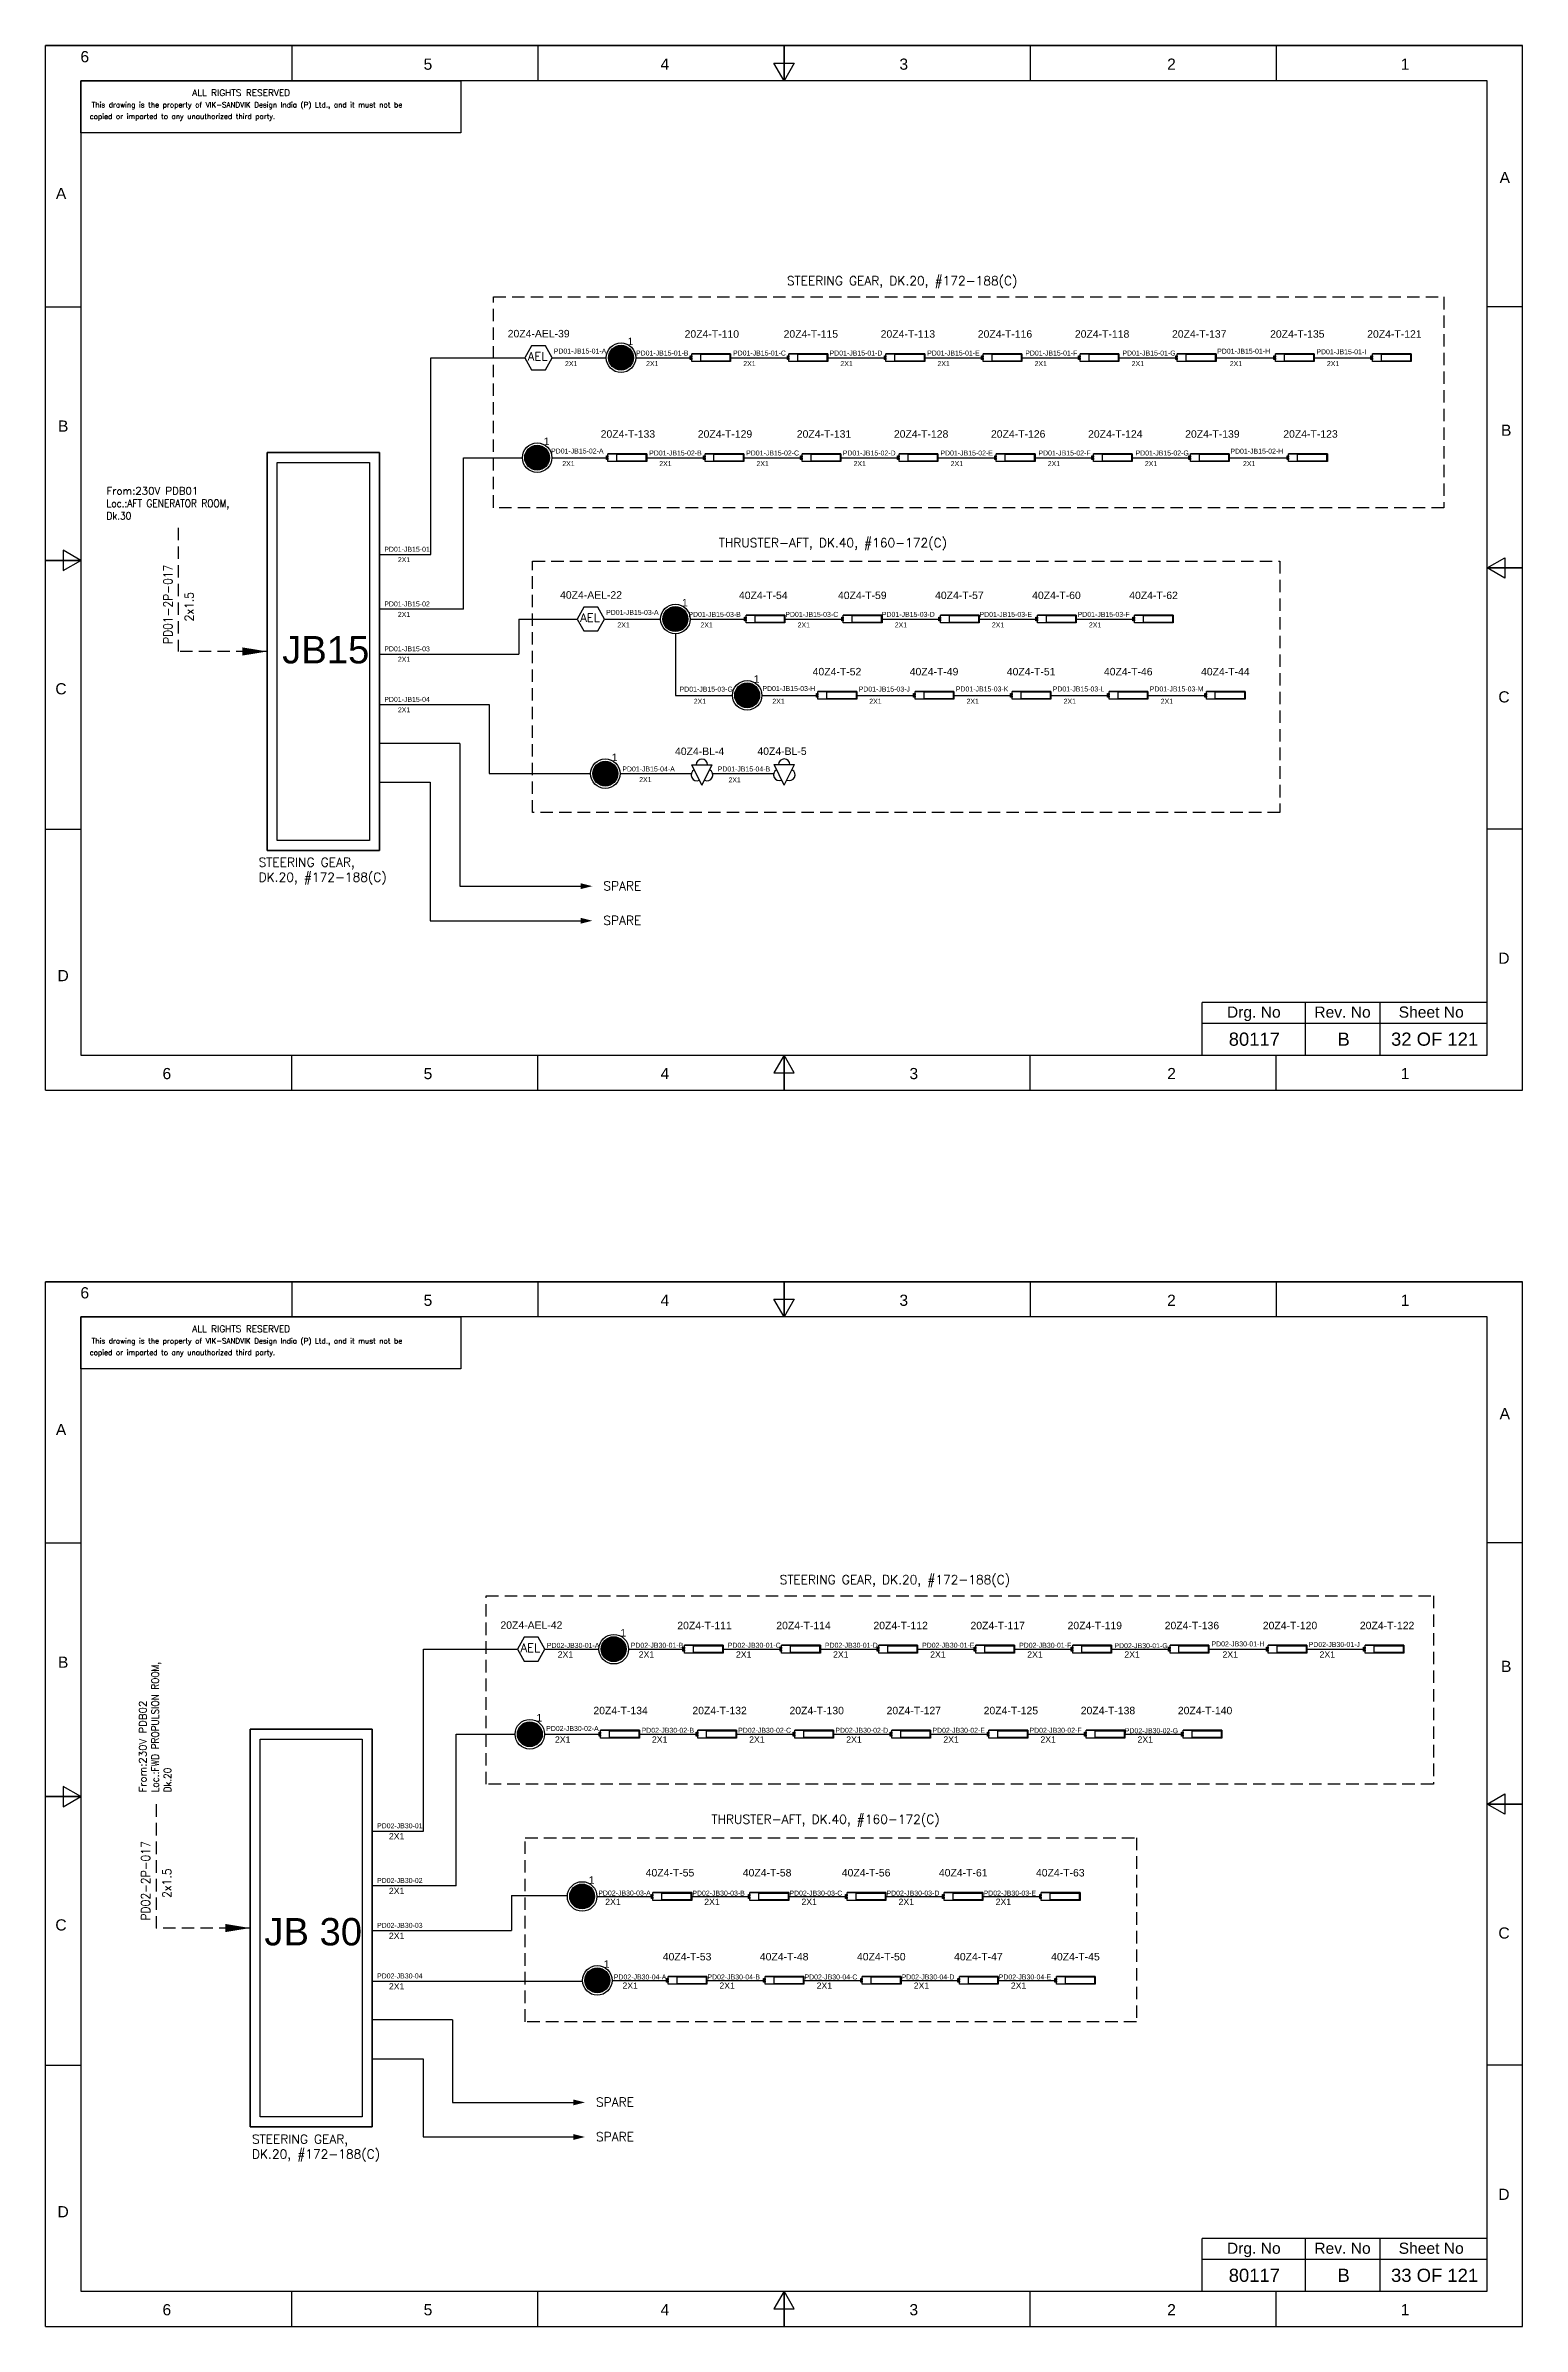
# Model space of a CAD drawing. Header units: inches. Extents: x -3311 to 1429, y -713 to 2436.
# Drawn here: x 1132.2 to 1429.2, y 1612.5 to 2071.1 of the extents above; entities that cross this region are included whole.
import ezdxf
from ezdxf.enums import TextEntityAlignment as Align

# ---------------------------------------------------------------- set-up
doc = ezdxf.new("R2010")
doc.units = ezdxf.units.IN
doc.linetypes.add('HIDDEN', pattern=[0.375, 0.25, -0.125])
doc.linetypes.add('SOLID', pattern=[0])
for name, color, linetype, lineweight in [('ELEC_TXT-025', 1, 'Continuous', 25), ('HEL-025', 1, 'Continuous', 25), ('HEL-035', 2, 'Continuous', 35)]:
    doc.layers.add(name, color=color, linetype=linetype, lineweight=lineweight)
doc.layers.add('LINE', color=3, linetype='SOLID')
doc.styles.add('_NORMAL', font='arial.ttf')
doc.styles.add('ROMANS', font='simplex.shx', dxfattribs={"width": 0.88})
doc.styles.get("Standard").update_dxf_attribs({"font": 'arial.ttf'})
doc.dimstyles.get("Standard").update_dxf_attribs({"dimtxt": 0.18, "dimasz": 0.18, "dimexe": 0.18, "dimexo": 0.0625, "dimgap": 0.09, "dimtad": 0, "dimtih": 1, "dimtoh": 1, "dimdec": 4, "dimzin": 0, "dimdsep": 46, "dimtxsty": 'Standard', "dimcen": 0.09, "dimadec": 0, "dimazin": 0, "dimtfac": 1, "dimtdec": 4, "dimtofl": 0, "dimtmove": 0, "dimatfit": 3, "dimfxl": 1, "dimtolj": 1, "dimtzin": 0, "dimarcsym": 0})

# ---------------------------------------------------------------- blocks, each defined once
blk = doc.blocks.new('FIXED_KEY_SWITCH')
h = blk.add_hatch(color=1)
h.dxf.hatch_style = 1
edge = h.paths.add_edge_path()
edge.add_arc((848.13, 1737.46), 2.5, 0, 360)
at = {"color": 1}
blk.add_circle((848.13, 1737.46), 2.5, dxfattribs=at)
at = {"color": 7, "insert": (849.44, 1741.5), "char_height": 1.5, "attachment_point": 1, "style": '_NORMAL'}
blk.add_mtext_dynamic_manual_height_columns('1', width=1.5, gutter_width=7.5, heights=[0], dxfattribs=at)
blk = doc.blocks.new('SWT')
blk.add_blockref('FIXED_KEY_SWITCH', (0, 0))
blk.add_attdef('TAG_NO', (844.55, 1741.11), '', height=1.5)
blk = doc.blocks.new('2A')
at = {"color": 7, "lineweight": -3, "ltscale": 2.5}
blk.add_line((790.02, 1997.62, -0.03), (782.23, 1997.62, -0.03), dxfattribs=at)
at = {"color": 7, "lineweight": -3, "ltscale": 2.5, "elevation": -0.03}
for points in [[(781.91, 1997.21), (782.23, 1997.21), (782.23, 1996.94), (781.91, 1996.94)], [(781.91, 1996.7), (782.23, 1996.7), (782.23, 1996.44), (781.91, 1996.44)], [(782.23, 1997.62), (790.02, 1997.62), (790.02, 1996.02), (782.23, 1996.02)], [(784.03, 1997.5), (789.88, 1997.5), (789.88, 1996.14), (784.03, 1996.14)]]:
    blk.add_lwpolyline(points, close=True, dxfattribs=at)
blk = doc.blocks.new('LED TUBE LIGHT 30W')
blk.add_blockref('2A', (179.91, -357.89))
blk.add_attdef('TAG_NO.', (962.52, 1642.97), '', height=1.5)
blk = doc.blocks.new('AEL')
at = {"color": 4}
blk.add_lwpolyline([(989.98, -190.09), (992.75, -190.09), (994.14, -187.69), (992.75, -185.28), (989.98, -185.28), (988.59, -187.69)], close=True, dxfattribs=at)
at = {"color": 4, "style": 'ROMANS'}
blk.add_text('AEL', height=1.725, dxfattribs=at).set_placement((989.2, -188.27))
blk = doc.blocks.new('AEL_L')
blk.add_blockref('AEL', (0, 0))
blk.add_attdef('TAG_NO', (986.55, -183.59), '', height=1.5)
blk = doc.blocks.new('11')
for p, q in [((438, 1973.54, -0.08), (442.11, 1973.54, -0.08)), ((440.05, 1969.42, -0.08), (438, 1973.54, -0.08)), ((440.05, 1969.42, -0.08), (442.11, 1973.54, -0.08))]:
    blk.add_line(p, q)
for centre, start, end in [((439.02, 1971.48, -0.08), 116.5651, 296.5651), ((440.05, 1973.54, -0.08), 0, 180), ((441.08, 1971.48, -0.08), 243.4349, 63.4349)]:
    blk.add_arc(centre, 1.15, start, end)
blk = doc.blocks.new('BILGE LIGHT')
blk.add_blockref('11', (1524.93, -1711.73))
blk.add_attdef('TAG_NO', (1960.14, 263.52), '', height=1.5)
blk = doc.blocks.new('fr')
at = {"color": 7, "linetype": 'Continuous'}
for p, q in [((33763.99, 4500.4), (33466.99, 4500.4)), ((33466.99, 4500.4), (33763.99, 4500.4)), ((33466.99, 4290.33), (33466.99, 4500.4)), ((33516.49, 4500.4), (33516.49, 4493.33)), ((33565.99, 4500.4), (33565.99, 4493.33)), ((33615.49, 4500.4), (33615.49, 4493.33)), ((33615.49, 4493.33), (33615.49, 4500.4)), ((33615.49, 4500.4), (33615.49, 4493.33)), ((33664.99, 4500.4), (33664.99, 4493.33)), ((33714.49, 4500.4), (33714.49, 4493.33)), ((33763.99, 4290.33), (33763.99, 4500.4)), ((33763.99, 4290.33), (33763.99, 4500.4)), ((33615.49, 4493.33), (33613.45, 4496.87)), ((33613.45, 4496.87), (33617.53, 4496.87)), ((33617.53, 4496.87), (33615.49, 4493.33)), ((33756.92, 4493.33), (33474.06, 4493.33)), ((33474.06, 4493.33), (33474.06, 4297.41)), ((33756.92, 4297.41), (33756.92, 4493.33)), ((33466.99, 4447.89), (33474.06, 4447.89)), ((33763.99, 4447.89), (33756.92, 4447.89)), ((33474.06, 4396.87), (33470.53, 4398.91)), ((33470.53, 4398.91), (33470.53, 4394.83)), ((33466.99, 4396.87), (33474.06, 4396.87)), ((33474.06, 4396.87), (33466.99, 4396.87)), ((33466.99, 4396.87), (33474.06, 4396.87)), ((33470.53, 4394.83), (33474.06, 4396.87)), ((33756.92, 4395.37), (33760.45, 4397.41)), ((33763.99, 4395.37), (33756.92, 4395.37)), ((33760.45, 4393.33), (33756.92, 4395.37)), ((33756.92, 4395.37), (33763.99, 4395.37)), ((33763.99, 4395.37), (33756.92, 4395.37)), ((33760.45, 4397.41), (33760.45, 4393.33)), ((33466.99, 4342.85), (33474.06, 4342.85)), ((33763.99, 4342.85), (33756.92, 4342.85)), ((33474.06, 4297.41), (33756.92, 4297.41)), ((33516.49, 4290.33), (33516.49, 4297.41)), ((33565.99, 4290.33), (33565.99, 4297.41)), ((33615.49, 4297.41), (33613.45, 4293.87)), ((33613.45, 4293.87), (33617.53, 4293.87)), ((33615.49, 4290.33), (33615.49, 4297.41)), ((33617.53, 4293.87), (33615.49, 4297.41)), ((33615.49, 4297.41), (33615.49, 4290.33)), ((33615.49, 4290.33), (33615.49, 4297.41)), ((33664.99, 4290.33), (33664.99, 4297.41)), ((33714.49, 4290.33), (33714.49, 4297.41)), ((33466.99, 4290.33), (33763.99, 4290.33)), ((33466.99, 4290.33), (33763.99, 4290.33))]:
    blk.add_line(p, q, dxfattribs=at)
at = {"color": 7, "style": '_NORMAL'}
for s, p in [('6', (33474.86, 4498.18)), ('5', (33543.88, 4496.68)), ('4', (33591.52, 4496.68)), ('3', (33639.57, 4496.68)), ('2', (33693.41, 4496.68)), ('1', (33740.39, 4496.68)), ('A', (33760.45, 4473.88)), ('A', (33470.1, 4470.68)), ('B', (33470.52, 4423.9)), ('B', (33760.74, 4423.06)), ('C', (33470.08, 4371.07)), ('C', (33760.29, 4369.44)), ('D', (33760.27, 4316.89)), ('D', (33470.51, 4313.39)), ('6', (33491.37, 4293.69)), ('5', (33543.89, 4293.69)), ('4', (33591.53, 4293.69)), ('3', (33641.59, 4293.69)), ('2', (33693.43, 4293.69)), ('1', (33740.41, 4293.69))]:
    blk.add_text(s, height=2.25, dxfattribs=at).set_placement(p, align=Align.MIDDLE_CENTER)
blk = doc.blocks.new('A$C4BAD7D21')
at = {"layer": 'HEL-025'}
blk.add_lwpolyline([(-34000, 0), (-34000, 2086), (-18714, 2086), (-18714, 0)], close=True, dxfattribs=at)
at = {"layer": 'HEL-025', "style": 'ROMANS'}
for s, p in [('This drawing is the property of VIK-SANDVIK Design India (P) Ltd., and it must not be', (-33558, 1016)), (' copied or imparted to any unauthorized third party.', (-33785, 550))]:
    blk.add_text(s, height=210, dxfattribs=at).set_placement(p)
at = {"layer": 'HEL-035', "style": 'ROMANS'}
blk.add_text('     ALL RIGHTS RESERVED', height=262.5, dxfattribs=at).set_placement((-30497, 1476))

msp = doc.modelspace()

# ---------------------------------------------------------------- linework, layer by layer
for p, q in [((1209.69, 1968.8), (1209.69, 2008.37, 0.01)), ((1258.9, 1952.85, -0.05), (1258.9, 1940.48, -0.05)), ((1215.54, 1930.81), (1199.38, 1930.81)), ((1208.23, 1712.1), (1208.23, 1748.66, 0.01)), ((1214.07, 1674.11), (1197.91, 1674.11))]:
    msp.add_line(p, q)
at = {"color": 7, "linetype": 'Continuous'}
for p, q in [((1422.16, 1878.73), (1364.85, 1878.73)), ((1364.85, 1868.14), (1364.85, 1878.73)), ((1385.62, 1868.14), (1385.62, 1878.73)), ((1400.63, 1868.14), (1400.63, 1878.73)), ((1364.85, 1874.55), (1422.16, 1874.55)), ((1422.16, 1630.15), (1364.85, 1630.15)), ((1364.85, 1619.56), (1364.85, 1630.15)), ((1385.62, 1619.56), (1385.62, 1630.15)), ((1400.63, 1619.56), (1400.63, 1630.15)), ((1364.85, 1625.97), (1422.16, 1625.97))]:
    msp.add_line(p, q, dxfattribs=at)
at = {"linetype": 'HIDDEN', "ltscale": 10}
for points in [[(1222.29, 2020.6), (1413.45, 2020.6), (1413.45, 1978.2), (1222.29, 1978.2)], [(1220.82, 1759.4), (1411.33, 1759.4), (1411.33, 1721.5), (1220.82, 1721.5)]]:
    msp.add_lwpolyline(points, close=True, dxfattribs=at)
for points in [[(1158.93, 1974.17), (1158.93, 1949.3)], [(1154.44, 1717.47), (1154.44, 1692.59)]]:
    msp.add_lwpolyline(points, dxfattribs=at)
at = {"linetype": 'HIDDEN', "ltscale": 10, "elevation": -0.03}
for points in [[(1230.18, 1967.46), (1380.49, 1967.46), (1380.49, 1916.93), (1230.18, 1916.93)], [(1228.71, 1710.76), (1351.61, 1710.76), (1351.61, 1673.76), (1228.71, 1673.76)]]:
    msp.add_lwpolyline(points, close=True, dxfattribs=at)
for points in [[(1239.84, 1902.11, 1.18, 0, 0), (1242.19, 1902.11, 0, 0, 0)], [(1239.84, 1895.15, 1.18, 0, 0), (1242.19, 1895.15, 0, 0, 0)], [(1238.37, 1657.52, 1.18, 0, 0), (1240.73, 1657.52, 0, 0, 0)], [(1238.37, 1650.57, 1.18, 0, 0), (1240.73, 1650.57, 0, 0, 0)]]:
    msp.add_lwpolyline(points, format="xyseb")
at = {"layer": 'LINE', "color": 0}
for p, q in [((1209.69, 2008.37, 0.01), (1228.59, 2008.37)), ((1234.14, 2008.37), (1244.99, 2008.37, -0.03)), ((1250.94, 2008.37, -0.03), (1262.19, 2008.37, -0.05)), ((1269.99, 2008.37, -0.05), (1281.72, 2008.37, -0.08)), ((1289.52, 2008.37, -0.08), (1301.25, 2008.37, -0.11)), ((1309.04, 2008.37, -0.11), (1320.77, 2008.37, -0.13)), ((1328.57, 2008.37, -0.13), (1340.3, 2008.37, -0.16)), ((1348.1, 2008.37, -0.16), (1359.83, 2008.37, -0.19)), ((1367.63, 2008.37, -0.19), (1379.56, 2008.37, -0.16)), ((1387.36, 2008.37, -0.16), (1399.09, 2008.37, -0.19)), ((1176.81, 1989.3), (1176.81, 1909.3)), ((1199.38, 1989.3), (1176.81, 1989.3)), ((1199.38, 1909.3), (1199.38, 1989.3)), ((1216.27, 1957.8), (1216.27, 1988.27, 0.03)), ((1216.27, 1988.27, 0.02), (1228.11, 1988.27, 0)), ((1234.06, 1988.27, 0), (1245.32, 1988.27, -0.03)), ((1253.12, 1988.27, -0.03), (1264.84, 1988.27, -0.05)), ((1272.64, 1988.27, -0.05), (1284.37, 1988.27, -0.08)), ((1292.17, 1988.27, -0.08), (1303.9, 1988.27, -0.11)), ((1311.7, 1988.27, -0.11), (1323.42, 1988.27, -0.14)), ((1331.22, 1988.27, -0.14), (1342.95, 1988.27, -0.16)), ((1350.75, 1988.27, -0.16), (1362.48, 1988.27, -0.19)), ((1370.28, 1988.27, -0.19), (1382.21, 1988.27, -0.16)), ((1199.38, 1968.8), (1209.69, 1968.8)), ((1216.27, 1957.8), (1199.38, 1957.8)), ((1227.39, 1955.82), (1227.39, 1948.78)), ((1227.39, 1955.82), (1239.11, 1955.82, -0.03)), ((1244.67, 1955.82, -0.03), (1255.92, 1955.82, -0.05)), ((1261.87, 1955.82, -0.06), (1273.12, 1955.82, -0.08)), ((1280.92, 1955.82, -0.08), (1292.65, 1955.82, -0.11)), ((1300.45, 1955.82, -0.11), (1312.18, 1955.82, -0.14)), ((1319.98, 1955.82, -0.14), (1331.7, 1955.82, -0.16)), ((1339.5, 1955.82, -0.16), (1351.23, 1955.82, -0.19)), ((1199.38, 1948.78, 0.06), (1227.39, 1948.78, 0.01)), ((1258.9, 1940.48, -0.05), (1270.36, 1940.48, -0.03)), ((1276.31, 1940.48, -0.03), (1287.56, 1940.48, -0.06)), ((1295.36, 1940.48, -0.06), (1307.09, 1940.48, -0.08)), ((1314.89, 1940.48, -0.08), (1326.62, 1940.48, -0.11)), ((1334.41, 1940.48, -0.11), (1346.14, 1940.48, -0.14)), ((1353.94, 1940.48, -0.14), (1365.67, 1940.48, -0.16)), ((1199.38, 1938.61), (1221.46, 1938.61)), ((1221.46, 1938.61), (1221.46, 1924.73)), ((1215.54, 1930.81), (1215.54, 1902.11)), ((1199.38, 1923.01), (1209.61, 1923.01)), ((1209.61, 1923.01), (1209.61, 1895.15)), ((1221.46, 1924.73), (1241.83, 1924.73)), ((1247.78, 1924.73), (1262.09, 1924.75)), ((1266.36, 1924.76), (1278.66, 1924.77)), ((1176.81, 1909.3), (1199.38, 1909.3)), ((1215.54, 1902.11), (1239.93, 1902.11)), ((1209.61, 1895.15), (1239.93, 1895.15)), ((1208.23, 1748.66, 0.01), (1227.12, 1748.66)), ((1232.67, 1748.66), (1243.52, 1748.66, -0.03)), ((1249.47, 1748.66, -0.03), (1260.72, 1748.66, -0.05)), ((1268.52, 1748.66, -0.05), (1280.25, 1748.66, -0.08)), ((1288.05, 1748.66, -0.08), (1299.78, 1748.66, -0.11)), ((1307.58, 1748.66, -0.11), (1319.3, 1748.66, -0.13)), ((1327.1, 1748.66, -0.13), (1338.83, 1748.66, -0.16)), ((1346.63, 1748.66, -0.16), (1358.36, 1748.66, -0.19)), ((1366.16, 1748.66, -0.19), (1378.09, 1748.66, -0.16)), ((1385.89, 1748.66, -0.16), (1397.62, 1748.66, -0.19)), ((1173.36, 1732.59), (1173.36, 1652.59)), ((1197.91, 1732.59), (1173.36, 1732.59)), ((1197.91, 1652.59), (1197.91, 1732.59)), ((1214.8, 1701.1), (1214.8, 1731.56, 0.03)), ((1214.8, 1731.56, 0.02), (1226.65, 1731.56, 0)), ((1232.59, 1731.56, 0), (1243.85, 1731.56, -0.03)), ((1251.65, 1731.56, -0.03), (1263.38, 1731.56, -0.05)), ((1271.17, 1731.56, -0.05), (1282.9, 1731.56, -0.08)), ((1290.7, 1731.56, -0.08), (1302.43, 1731.56, -0.11)), ((1310.23, 1731.56, -0.11), (1321.96, 1731.56, -0.14)), ((1329.75, 1731.56, -0.14), (1341.48, 1731.56, -0.16)), ((1349.28, 1731.56, -0.16), (1361.01, 1731.56, -0.19)), ((1197.91, 1712.1), (1208.23, 1712.1)), ((1214.8, 1701.1), (1197.91, 1701.1)), ((1225.92, 1699.12), (1225.92, 1692.08)), ((1225.92, 1699.12), (1237.17, 1699.12, -0.03)), ((1243.11, 1698.94, -0.03), (1254.37, 1698.94, -0.05)), ((1262.17, 1698.94, -0.05), (1273.89, 1698.94, -0.08)), ((1281.69, 1698.94, -0.08), (1293.42, 1698.94, -0.11)), ((1301.22, 1698.94, -0.11), (1312.95, 1698.94, -0.14)), ((1320.75, 1698.94, -0.14), (1332.47, 1698.94, -0.16)), ((1197.91, 1692.08, 0.06), (1225.92, 1692.08, 0.01)), ((1197.91, 1681.91), (1240.22, 1681.91)), ((1246.16, 1682.06, 0), (1257.42, 1682.06, -0.03)), ((1265.22, 1682.06, -0.03), (1276.94, 1682.06, -0.05)), ((1284.74, 1682.06, -0.05), (1296.47, 1682.06, -0.08)), ((1304.27, 1682.06, -0.08), (1316, 1682.06, -0.11)), ((1323.8, 1682.06, -0.11), (1335.53, 1682.06, -0.14)), ((1214.07, 1674.11), (1214.07, 1657.52)), ((1197.91, 1666.3), (1208.15, 1666.3)), ((1208.15, 1666.3), (1208.15, 1650.57)), ((1214.07, 1657.52), (1238.46, 1657.52)), ((1173.36, 1652.59), (1197.91, 1652.59)), ((1208.15, 1650.57), (1238.46, 1650.57))]:
    msp.add_line(p, q, dxfattribs=at)
for points in [[(1176.81, 1989.3), (1199.38, 1989.3), (1199.38, 1909.3), (1176.81, 1909.3)], [(1178.81, 1987.3), (1197.38, 1987.3), (1197.38, 1911.3), (1178.81, 1911.3)], [(1173.36, 1732.59), (1197.91, 1732.59), (1197.91, 1652.59), (1173.36, 1652.59)], [(1175.36, 1730.59), (1195.91, 1730.59), (1195.91, 1654.59), (1175.36, 1654.59)]]:
    msp.add_lwpolyline(points, close=True, dxfattribs=at)
for centre in [(1247.96, 2008.37, -0.03), (1231.09, 1988.27), (1258.9, 1955.82, -0.05), (1273.33, 1940.48, -0.03), (1244.8, 1924.73), (1246.5, 1748.66, -0.03), (1229.62, 1731.56), (1240.14, 1698.94, -0.03), (1243.19, 1682.06)]:
    msp.add_circle(centre, 2.97, dxfattribs=at)

# ---------------------------------------------------------------- block references
for name, p in [('fr', (-32334.75, -2429.27)), ('SWT', (399.83, 270.92, -0.03)), ('SWT', (382.96, 250.81)), ('SWT', (410.77, 218.36, -0.05)), ('SWT', (425.2, 203.02, -0.03)), ('SWT', (396.67, 187.27)), ('fr', (-32334.75, -2677.85)), ('SWT', (398.37, 11.21, -0.03)), ('SWT', (381.49, -5.89)), ('SWT', (392.01, -38.52, -0.03)), ('SWT', (395.06, -55.39))]:
    msp.add_blockref(name, p)
ref = msp.add_blockref('AEL_L', (240, 2196.06))
ref.add_attrib('TAG_NO', '20Z4-AEL-39', (1225.17, 2012.47), dxfattribs={"color": 4, "height": 1.5})
ref = msp.add_blockref('LED TUBE LIGHT 30W', (300.06, 369.45, -0.03))
ref.add_attrib('TAG_NO.', '20Z4-T-110', (1260.75, 2012.4, -0.03), dxfattribs={"height": 1.5})
ref = msp.add_blockref('LED TUBE LIGHT 30W', (319.59, 369.45, -0.05))
ref.add_attrib('TAG_NO.', '20Z4-T-115', (1280.66, 2012.4, -0.05), dxfattribs={"height": 1.5})
ref = msp.add_blockref('LED TUBE LIGHT 30W', (339.11, 369.45, -0.08))
ref.add_attrib('TAG_NO.', '20Z4-T-113', (1300.18, 2012.4, -0.08), dxfattribs={"height": 1.5})
ref = msp.add_blockref('LED TUBE LIGHT 30W', (358.64, 369.45, -0.11))
ref.add_attrib('TAG_NO.', '20Z4-T-116', (1319.71, 2012.4, -0.11), dxfattribs={"height": 1.5})
ref = msp.add_blockref('LED TUBE LIGHT 30W', (378.17, 369.45, -0.13))
ref.add_attrib('TAG_NO.', '20Z4-T-118', (1339.24, 2012.4, -0.13), dxfattribs={"height": 1.5})
ref = msp.add_blockref('LED TUBE LIGHT 30W', (397.69, 369.45, -0.16))
ref.add_attrib('TAG_NO.', '20Z4-T-137', (1358.77, 2012.4, -0.16), dxfattribs={"height": 1.5})
ref = msp.add_blockref('LED TUBE LIGHT 30W', (417.43, 369.45, -0.14))
ref.add_attrib('TAG_NO.', '20Z4-T-135', (1378.5, 2012.4, -0.14), dxfattribs={"height": 1.5})
ref = msp.add_blockref('LED TUBE LIGHT 30W', (436.96, 369.45, -0.16))
ref.add_attrib('TAG_NO.', '20Z4-T-121', (1398.03, 2012.4, -0.16), dxfattribs={"height": 1.5})
ref = msp.add_blockref('LED TUBE LIGHT 30W', (283.19, 349.34))
ref.add_attrib('TAG_NO.', '20Z4-T-133', (1243.87, 1992.29), dxfattribs={"height": 1.5})
ref = msp.add_blockref('LED TUBE LIGHT 30W', (302.71, 349.34, -0.03))
ref.add_attrib('TAG_NO.', '20Z4-T-129', (1263.4, 1992.29, -0.03), dxfattribs={"height": 1.5})
ref = msp.add_blockref('LED TUBE LIGHT 30W', (322.24, 349.34, -0.05))
ref.add_attrib('TAG_NO.', '20Z4-T-131', (1283.31, 1992.29, -0.05), dxfattribs={"height": 1.5})
ref = msp.add_blockref('LED TUBE LIGHT 30W', (341.77, 349.34, -0.08))
ref.add_attrib('TAG_NO.', '20Z4-T-128', (1302.84, 1992.29, -0.08), dxfattribs={"height": 1.5})
ref = msp.add_blockref('LED TUBE LIGHT 30W', (361.29, 349.34, -0.11))
ref.add_attrib('TAG_NO.', '20Z4-T-126', (1322.36, 1992.29, -0.11), dxfattribs={"height": 1.5})
ref = msp.add_blockref('LED TUBE LIGHT 30W', (380.82, 349.34, -0.14))
ref.add_attrib('TAG_NO.', '20Z4-T-124', (1341.89, 1992.29, -0.14), dxfattribs={"height": 1.5})
ref = msp.add_blockref('LED TUBE LIGHT 30W', (400.35, 349.34, -0.16))
ref.add_attrib('TAG_NO.', '20Z4-T-139', (1361.42, 1992.29, -0.16), dxfattribs={"height": 1.5})
ref = msp.add_blockref('LED TUBE LIGHT 30W', (420.08, 349.34, -0.14))
ref.add_attrib('TAG_NO.', '20Z4-T-123', (1381.15, 1992.29, -0.14), dxfattribs={"height": 1.5})
ref = msp.add_blockref('AEL_L', (250.53, 2143.51, -0.03))
ref.add_attrib('TAG_NO', '40Z4-AEL-22', (1235.7, 1959.92, -0.03), dxfattribs={"color": 4, "height": 1.5})
ref = msp.add_blockref('LED TUBE LIGHT 30W', (310.99, 316.9, -0.05))
ref.add_attrib('TAG_NO.', '40Z4-T-54', (1271.68, 1959.84, -0.05), dxfattribs={"height": 1.5})
ref = msp.add_blockref('LED TUBE LIGHT 30W', (330.52, 316.9, -0.08))
ref.add_attrib('TAG_NO.', '40Z4-T-59', (1291.59, 1959.84, -0.08), dxfattribs={"height": 1.5})
ref = msp.add_blockref('LED TUBE LIGHT 30W', (350.05, 316.9, -0.11))
ref.add_attrib('TAG_NO.', '40Z4-T-57', (1311.12, 1959.84, -0.11), dxfattribs={"height": 1.5})
ref = msp.add_blockref('LED TUBE LIGHT 30W', (369.57, 316.9, -0.14))
ref.add_attrib('TAG_NO.', '40Z4-T-60', (1330.64, 1959.84, -0.14), dxfattribs={"height": 1.5})
ref = msp.add_blockref('LED TUBE LIGHT 30W', (389.1, 316.9, -0.16))
ref.add_attrib('TAG_NO.', '40Z4-T-62', (1350.17, 1959.84, -0.16), dxfattribs={"height": 1.5})
ref = msp.add_blockref('LED TUBE LIGHT 30W', (325.43, 301.55, -0.03))
ref.add_attrib('TAG_NO.', '40Z4-T-52', (1286.5, 1944.5, -0.03), dxfattribs={"height": 1.5})
ref = msp.add_blockref('LED TUBE LIGHT 30W', (344.96, 301.55, -0.06))
ref.add_attrib('TAG_NO.', '40Z4-T-49', (1306.03, 1944.5, -0.06), dxfattribs={"height": 1.5})
ref = msp.add_blockref('LED TUBE LIGHT 30W', (364.48, 301.55, -0.08))
ref.add_attrib('TAG_NO.', '40Z4-T-51', (1325.55, 1944.5, -0.08), dxfattribs={"height": 1.5})
ref = msp.add_blockref('LED TUBE LIGHT 30W', (384.01, 301.55, -0.11))
ref.add_attrib('TAG_NO.', '40Z4-T-46', (1345.08, 1944.5, -0.11), dxfattribs={"height": 1.5})
ref = msp.add_blockref('LED TUBE LIGHT 30W', (403.54, 301.55, -0.14))
ref.add_attrib('TAG_NO.', '40Z4-T-44', (1364.61, 1944.5, -0.14), dxfattribs={"height": 1.5})
ref = msp.add_blockref('BILGE LIGHT', (-700.75, 1664.7, 0.08))
ref.add_attrib('TAG_NO', '40Z4-BL-4', (1258.82, 1928.48, 0.08), dxfattribs={"height": 1.5})
ref = msp.add_blockref('BILGE LIGHT', (-684.19, 1664.73, 0.08))
ref.add_attrib('TAG_NO', '40Z4-BL-5', (1275.39, 1928.5, 0.08), dxfattribs={"height": 1.5})
ref = msp.add_blockref('AEL_L', (238.53, 1936.35))
ref.add_attrib('TAG_NO', '20Z4-AEL-42', (1223.71, 1752.76), dxfattribs={"color": 4, "height": 1.5})
ref = msp.add_blockref('LED TUBE LIGHT 30W', (298.59, 109.74, -0.03))
ref.add_attrib('TAG_NO.', '20Z4-T-111', (1259.28, 1752.68, -0.03), dxfattribs={"height": 1.5})
ref = msp.add_blockref('LED TUBE LIGHT 30W', (318.12, 109.74, -0.05))
ref.add_attrib('TAG_NO.', '20Z4-T-114', (1279.19, 1752.68, -0.05), dxfattribs={"height": 1.5})
ref = msp.add_blockref('LED TUBE LIGHT 30W', (337.65, 109.74, -0.08))
ref.add_attrib('TAG_NO.', '20Z4-T-112', (1298.72, 1752.68, -0.08), dxfattribs={"height": 1.5})
ref = msp.add_blockref('LED TUBE LIGHT 30W', (357.17, 109.74, -0.11))
ref.add_attrib('TAG_NO.', '20Z4-T-117', (1318.24, 1752.68, -0.11), dxfattribs={"height": 1.5})
ref = msp.add_blockref('LED TUBE LIGHT 30W', (376.7, 109.74, -0.13))
ref.add_attrib('TAG_NO.', '20Z4-T-119', (1337.77, 1752.68, -0.13), dxfattribs={"height": 1.5})
ref = msp.add_blockref('LED TUBE LIGHT 30W', (396.23, 109.74, -0.16))
ref.add_attrib('TAG_NO.', '20Z4-T-136', (1357.3, 1752.68, -0.16), dxfattribs={"height": 1.5})
ref = msp.add_blockref('LED TUBE LIGHT 30W', (415.96, 109.74, -0.14))
ref.add_attrib('TAG_NO.', '20Z4-T-120', (1377.03, 1752.68, -0.14), dxfattribs={"height": 1.5})
ref = msp.add_blockref('LED TUBE LIGHT 30W', (435.49, 109.74, -0.16))
ref.add_attrib('TAG_NO.', '20Z4-T-122', (1396.56, 1752.68, -0.16), dxfattribs={"height": 1.5})
ref = msp.add_blockref('LED TUBE LIGHT 30W', (281.72, 92.64))
ref.add_attrib('TAG_NO.', '20Z4-T-134', (1242.4, 1735.58), dxfattribs={"height": 1.5})
ref = msp.add_blockref('LED TUBE LIGHT 30W', (301.24, 92.64, -0.03))
ref.add_attrib('TAG_NO.', '20Z4-T-132', (1262.31, 1735.58, -0.03), dxfattribs={"height": 1.5})
ref = msp.add_blockref('LED TUBE LIGHT 30W', (320.77, 92.64, -0.05))
ref.add_attrib('TAG_NO.', '20Z4-T-130', (1281.84, 1735.58, -0.05), dxfattribs={"height": 1.5})
ref = msp.add_blockref('LED TUBE LIGHT 30W', (340.3, 92.64, -0.08))
ref.add_attrib('TAG_NO.', '20Z4-T-127', (1301.37, 1735.58, -0.08), dxfattribs={"height": 1.5})
ref = msp.add_blockref('LED TUBE LIGHT 30W', (359.82, 92.64, -0.11))
ref.add_attrib('TAG_NO.', '20Z4-T-125', (1320.89, 1735.58, -0.11), dxfattribs={"height": 1.5})
ref = msp.add_blockref('LED TUBE LIGHT 30W', (379.35, 92.64, -0.14))
ref.add_attrib('TAG_NO.', '20Z4-T-138', (1340.42, 1735.58, -0.14), dxfattribs={"height": 1.5})
ref = msp.add_blockref('LED TUBE LIGHT 30W', (398.88, 92.64, -0.16))
ref.add_attrib('TAG_NO.', '20Z4-T-140', (1359.95, 1735.58, -0.16), dxfattribs={"height": 1.5})
ref = msp.add_blockref('LED TUBE LIGHT 30W', (292.24, 60.01, -0.03))
ref.add_attrib('TAG_NO.', '40Z4-T-55', (1252.92, 1702.96, -0.03), dxfattribs={"height": 1.5})
ref = msp.add_blockref('LED TUBE LIGHT 30W', (311.76, 60.01, -0.05))
ref.add_attrib('TAG_NO.', '40Z4-T-58', (1272.45, 1702.96, -0.05), dxfattribs={"height": 1.5})
ref = msp.add_blockref('LED TUBE LIGHT 30W', (331.29, 60.01, -0.08))
ref.add_attrib('TAG_NO.', '40Z4-T-56', (1292.36, 1702.96, -0.08), dxfattribs={"height": 1.5})
ref = msp.add_blockref('LED TUBE LIGHT 30W', (350.82, 60.01, -0.11))
ref.add_attrib('TAG_NO.', '40Z4-T-61', (1311.89, 1702.96, -0.11), dxfattribs={"height": 1.5})
ref = msp.add_blockref('LED TUBE LIGHT 30W', (370.34, 60.01, -0.14))
ref.add_attrib('TAG_NO.', '40Z4-T-63', (1331.41, 1702.96, -0.14), dxfattribs={"height": 1.5})
ref = msp.add_blockref('LED TUBE LIGHT 30W', (295.29, 43.14))
ref.add_attrib('TAG_NO.', '40Z4-T-53', (1256.36, 1686.08), dxfattribs={"height": 1.5})
ref = msp.add_blockref('LED TUBE LIGHT 30W', (314.81, 43.14, -0.03))
ref.add_attrib('TAG_NO.', '40Z4-T-48', (1275.88, 1686.08, -0.03), dxfattribs={"height": 1.5})
ref = msp.add_blockref('LED TUBE LIGHT 30W', (334.34, 43.14, -0.05))
ref.add_attrib('TAG_NO.', '40Z4-T-50', (1295.41, 1686.08, -0.05), dxfattribs={"height": 1.5})
ref = msp.add_blockref('LED TUBE LIGHT 30W', (353.87, 43.14, -0.08))
ref.add_attrib('TAG_NO.', '40Z4-T-47', (1314.94, 1686.08, -0.08), dxfattribs={"height": 1.5})
ref = msp.add_blockref('LED TUBE LIGHT 30W', (373.39, 43.14, -0.11))
ref.add_attrib('TAG_NO.', '40Z4-T-45', (1334.46, 1686.08, -0.11), dxfattribs={"height": 1.5})
at = {"layer": 'ELEC_TXT-025', "color": 0, "xscale": 0.005, "yscale": 0.005, "zscale": 0.005}
for p in [(1309.31, 2053.63), (1309.31, 1805.05)]:
    msp.add_blockref('A$C4BAD7D21', p, dxfattribs=at)

# ---------------------------------------------------------------- texts
at = {"color": 7}
for s, height, p in [('PD01-JB15-01-A', 1, (1234.44, 2009.21, 0.03)), ('PD01-JB15-01-B', 1, (1250.97, 2008.81, 0.03)), ('PD01-JB15-01-C', 1, (1270.48, 2008.81, 0.03)), ('PD01-JB15-01-D', 1, (1289.9, 2008.81, 0.03)), ('PD01-JB15-01-E', 1, (1309.54, 2008.81, 0.03)), ('PD01-JB15-01-F', 1, (1329.26, 2008.81, 0.03)), ('PD01-JB15-01-G', 1, (1348.79, 2008.81)), ('PD01-JB15-01-H', 1, (1367.86, 2009.19, -0.08)), ('PD01-JB15-01-I', 1, (1387.8, 2009.07, -0.11)), ('2X1', 1, (1236.7, 2006.69)), ('2X1', 1, (1253, 2006.69, -0.03)), ('2X1', 1, (1272.55, 2006.69, -0.05)), ('2X1', 1, (1292.08, 2006.69, -0.08)), ('2X1', 1, (1311.6, 2006.69, -0.11)), ('2X1', 1, (1331.13, 2006.69, -0.13)), ('2X1', 1, (1350.66, 2006.69, -0.16)), ('2X1', 1, (1370.39, 2006.69, -0.14)), ('2X1', 1, (1389.92, 2006.69, -0.16)), ('PD01-JB15-02-A', 1, (1233.89, 1989.11, 0.03)), ('2X1', 1, (1236.15, 1986.58)), ('PD01-JB15-02-B', 1, (1253.63, 1988.71, 0.03)), ('2X1', 1, (1255.65, 1986.58, -0.03)), ('PD01-JB15-02-C', 1, (1273.13, 1988.71, 0.03)), ('2X1', 1, (1275.2, 1986.58, -0.05)), ('PD01-JB15-02-D', 1, (1292.55, 1988.71, 0.03)), ('2X1', 1, (1294.73, 1986.58, -0.08)), ('PD01-JB15-02-E', 1, (1312.19, 1988.71, 0.03)), ('2X1', 1, (1314.26, 1986.58, -0.11)), ('PD01-JB15-02-F', 1, (1331.91, 1988.71, 0.03)), ('2X1', 1, (1333.78, 1986.58, -0.14)), ('PD01-JB15-02-G', 1, (1351.44, 1988.71, 0)), ('2X1', 1, (1353.31, 1986.58, -0.16)), ('PD01-JB15-02-H', 1, (1370.51, 1989.08, -0.09)), ('2X1', 1, (1373.05, 1986.58, -0.14)), ('PD01-JB15-01', 1, (1200.35, 1969.36)), ('2X1', 1, (1203.08, 1967.26)), ('PD01-JB15-02', 1, (1200.35, 1958.36)), ('2X1', 1, (1203.08, 1956.26)), ('PD01-JB15-03-A', 1, (1244.97, 1956.66)), ('2X1', 1, (1247.23, 1954.14, -0.03)), ('PD01-JB15-03-B', 1, (1261.5, 1956.26)), ('2X1', 1, (1263.93, 1954.14, -0.05)), ('PD01-JB15-03-C', 1, (1281, 1956.26)), ('2X1', 1, (1283.48, 1954.14, -0.08)), ('PD01-JB15-03-D', 1, (1300.42, 1956.26)), ('2X1', 1, (1303.01, 1954.14, -0.11)), ('PD01-JB15-03-E', 1, (1320.06, 1956.26)), ('2X1', 1, (1322.54, 1954.14, -0.14)), ('PD01-JB15-03-F', 1, (1339.79, 1956.26)), ('2X1', 1, (1342.06, 1954.14, -0.16)), ('PD01-JB15-03', 1, (1200.35, 1949.33)), ('2X1', 1, (1203.08, 1947.24)), ('PD01-JB15-04', 1, (1200.35, 1939.17)), ('PD01-JB15-03-G', 1, (1259.74, 1941.22, 0.11)), ('PD01-JB15-03-H', 1, (1276.39, 1941.35, 0.05)), ('PD01-JB15-03-J', 1, (1295.75, 1941.24, 0.03)), ('PD01-JB15-03-K', 1, (1315.3, 1941.26)), ('PD01-JB15-03-L', 1, (1334.77, 1941.26, -0.03)), ('PD01-JB15-03-M', 1, (1354.3, 1941.26, -0.05)), ('2X1', 1, (1203.08, 1937.07)), ('2X1', 1, (1262.59, 1938.79, -0.03)), ('2X1', 1, (1278.39, 1938.79, -0.03)), ('2X1', 1, (1297.89, 1938.79, -0.06)), ('2X1', 1, (1317.45, 1938.79, -0.08)), ('2X1', 1, (1336.97, 1938.79, -0.11)), ('2X1', 1, (1356.5, 1938.79, -0.14)), ('PD01-JB15-04-A', 1, (1248.22, 1925.17, 0.05)), ('2X1', 1, (1251.61, 1923.04)), ('PD01-JB15-04-B', 1, (1267.4, 1925.17, 0.05)), ('2X1', 1, (1269.57, 1922.98)), ('PD02-JB30-01-A', 1, (1233.06, 1748.93)), ('2X1', 1.25, (1235.23, 1746.98)), ('PD02-JB30-01-B', 1, (1249.92, 1748.96, -0.03)), ('2X1', 1.25, (1251.53, 1746.98, -0.03)), ('PD02-JB30-01-C', 1, (1269.44, 1748.96, -0.05)), ('2X1', 1.25, (1271.08, 1746.98, -0.05)), ('PD02-JB30-01-D', 1, (1288.97, 1748.96, -0.08)), ('2X1', 1.25, (1290.61, 1746.98, -0.08)), ('PD02-JB30-01-E', 1, (1308.5, 1748.96, -0.11)), ('2X1', 1.25, (1310.14, 1746.98, -0.11)), ('PD02-JB30-01-F', 1, (1328.02, 1748.96, -0.13)), ('2X1', 1.25, (1329.66, 1746.98, -0.13)), ('PD02-JB30-01-G', 1, (1347.19, 1748.87, -0.16)), ('2X1', 1.25, (1349.19, 1746.98, -0.16)), ('PD02-JB30-01-H', 1, (1366.71, 1749.23, -0.16)), ('2X1', 1.25, (1368.93, 1746.98, -0.14)), ('PD02-JB30-01-J', 1, (1386.25, 1749.12, -0.16)), ('2X1', 1.25, (1388.45, 1746.98, -0.16)), ('PD02-JB30-02-A', 1, (1232.92, 1732.22)), ('2X1', 1.25, (1234.68, 1729.88)), ('PD02-JB30-02-B', 1, (1252.1, 1731.86, -0.03)), ('2X1', 1.25, (1254.18, 1729.88, -0.03)), ('PD02-JB30-02-C', 1, (1271.53, 1731.86, -0.05)), ('2X1', 1.25, (1273.73, 1729.88, -0.05)), ('PD02-JB30-02-D', 1, (1291.06, 1731.86, -0.08)), ('2X1', 1.25, (1293.26, 1729.88, -0.08)), ('PD02-JB30-02-E', 1, (1310.59, 1731.86, -0.11)), ('2X1', 1.25, (1312.79, 1729.88, -0.11)), ('PD02-JB30-02-F', 1, (1330.11, 1731.86, -0.14)), ('2X1', 1.25, (1332.31, 1729.88, -0.14)), ('PD02-JB30-02-G', 1, (1349.28, 1731.77, -0.16)), ('2X1', 1.25, (1351.84, 1729.88, -0.16)), ('PD02-JB30-01', 1, (1198.89, 1712.65)), ('2X1', 1.25, (1201.28, 1710.43)), ('PD02-JB30-02', 1, (1198.89, 1701.65)), ('2X1', 1.25, (1201.28, 1699.43)), ('PD02-JB30-03-A', 1, (1243.39, 1699.13)), ('2X1', 1.25, (1244.79, 1697.25, -0.03)), ('PD02-JB30-03-B', 1, (1262.3, 1699.11, -0.03)), ('2X1', 1.25, (1264.7, 1697.25, -0.05)), ('PD02-JB30-03-C', 1, (1281.82, 1699.11, -0.05)), ('2X1', 1.25, (1284.25, 1697.25, -0.08)), ('PD02-JB30-03-D', 1, (1301.35, 1699.11, -0.08)), ('2X1', 1.25, (1303.78, 1697.25, -0.11)), ('PD02-JB30-03-E', 1, (1320.88, 1699.11, -0.11)), ('2X1', 1.25, (1323.31, 1697.25, -0.14)), ('PD02-JB30-03', 1, (1198.89, 1692.63)), ('2X1', 1.25, (1201.28, 1690.41, 0.04)), ('PD02-JB30-04', 1, (1198.89, 1682.46)), ('PD02-JB30-04-A', 1, (1246.52, 1682.25)), ('PD02-JB30-04-B', 1, (1265.34, 1682.25, -0.03)), ('PD02-JB30-04-C', 1, (1284.86, 1682.25, -0.05)), ('PD02-JB30-04-D', 1, (1304.39, 1682.25, -0.08)), ('PD02-JB30-04-E', 1, (1323.92, 1682.25, -0.11)), ('2X1', 1.25, (1201.28, 1680.24)), ('2X1', 1.25, (1248.25, 1680.38)), ('2X1', 1.25, (1267.75, 1680.38, -0.03)), ('2X1', 1.25, (1287.3, 1680.38, -0.05)), ('2X1', 1.25, (1306.83, 1680.38, -0.08)), ('2X1', 1.25, (1326.36, 1680.38, -0.11))]:
    msp.add_text(s, height=height, dxfattribs=at).set_placement(p)
at = {"color": 7, "lineweight": 30}
for s, p in [('JB15', (1188.58, 1949.65)), ('JB 30', (1186.06, 1691.85))]:
    msp.add_text(s, height=5.5, dxfattribs=at).set_placement(p, align=Align.MIDDLE_CENTER)
at = {"color": 7}
for s, height, p in [('Drg. No', 2.246, (1375.22, 1876.78)), ('Rev. No', 2.246, (1393.06, 1876.78)), ('Sheet No', 2.246, (1410.9, 1876.78)), ('80117', 2.653, (1375.33, 1871.34)), ('B', 2.65, (1393.3, 1871.34)), ('32 OF 121', 2.653, (1411.58, 1871.34)), ('Drg. No', 2.246, (1375.22, 1628.2)), ('Rev. No', 2.246, (1393.06, 1628.2)), ('Sheet No', 2.246, (1410.9, 1628.2)), ('80117', 2.653, (1375.33, 1622.76)), ('B', 2.65, (1393.3, 1622.76)), ('33 OF 121', 2.653, (1411.58, 1622.76))]:
    msp.add_text(s, height=height, dxfattribs=at).set_placement(p, align=Align.MIDDLE_CENTER)
at = {"color": 7, "char_height": 1.8, "attachment_point": 1, "style": '_NORMAL'}
for s, insert, width in [('{\\Fromans|c0;\\C2;STEERING GEAR, DK.20, #172-188(C)}', (1281.32, 2024.75), 74.1776), ('{\\Fromans|c0;\\C2;THRUSTER-AFT, DK.40, #160-172(C)}', (1267.61, 1972.06, -0.03), 74.1776), ('{\\Fromans|c0;\\C2;STEERING GEAR, \\PDK.20, #172-188(C)}', (1175.07, 1907.81), 74.1776), ('{\\Fromans|c0;\\C2;SPARE}', (1244.39, 1903.06), 8.1658), ('{\\Fromans|c0;\\C2;SPARE}', (1244.39, 1896.11), 8.1658), ('{\\Fromans|c0;\\C2;STEERING GEAR, DK.20, #172-188(C)}', (1279.86, 1763.55), 74.1776), ('{\\Fromans|c0;\\C2;THRUSTER-AFT, DK.40, #160-172(C)}', (1266.14, 1715.36, -0.03), 74.1776), ('{\\Fromans|c0;\\C2;SPARE}', (1242.92, 1658.48), 8.1658), ('{\\Fromans|c0;\\C2;SPARE}', (1242.92, 1651.52), 8.1658), ('{\\Fromans|c0;\\C2;STEERING GEAR, \\PDK.20, #172-188(C)}', (1173.73, 1651.03), 74.1776)]:
    msp.add_mtext(s, dxfattribs=dict(at, insert=insert, width=width))
at = {"color": 7, "insert": (1144.49, 1982.34), "char_height": 1.5, "width": 36.8884, "attachment_point": 1}
msp.add_mtext('{\\Fromans|c0;\\C2;From:230V PDB01\\P\\Fsimplex|c0;\\W0.88;Loc.:AFT GENERATOR ROOM,      \\PDk.30}', dxfattribs=at)
at = {"color": 7, "char_height": 1.8, "width": 17.1296, "attachment_point": 1, "rotation": 90, "style": '_NORMAL'}
for s, insert in [('{\\Fromans|c0;\\W0.88;PD01-2P-017}', (1155.94, 1950.79)), ('{\\Fromans|c0;\\W0.88;PD02-2P-017}', (1151.45, 1694.09))]:
    msp.add_mtext(s, dxfattribs=dict(at, insert=insert))
at = {"color": 7, "char_height": 1.8, "attachment_point": 1, "rotation": 90, "style": '_NORMAL'}
for insert in [(1160.21, 1955.35), (1155.72, 1698.65)]:
    msp.add_mtext('{\\Fsimplex|c0;\\W0.88;2x1.5}', dxfattribs=dict(at, insert=insert))
at = {"color": 7, "insert": (1151.02, 1719.86), "char_height": 1.5, "width": 36.8884, "attachment_point": 1, "rotation": 90}
msp.add_mtext('{\\Fromans|c0;\\C2;From:230V PDB02\\P\\Fsimplex|c0;\\W0.88;Loc.:FWD PROPULSION ROOM,      \\PDk.20}', dxfattribs=at)

# ---------------------------------------------------------------- leaders
at = {"linetype": 'HIDDEN', "ltscale": 10}
for points in [[(1176.81, 1949.3), (1158.93, 1949.3)], [(1173.36, 1692.59), (1154.44, 1692.59)]]:
    msp.add_leader(points, dimstyle='Standard', override={"dimasz": 5, "dimarcsym": 1}, dxfattribs=at)

doc.saveas('drawing.dxf')
